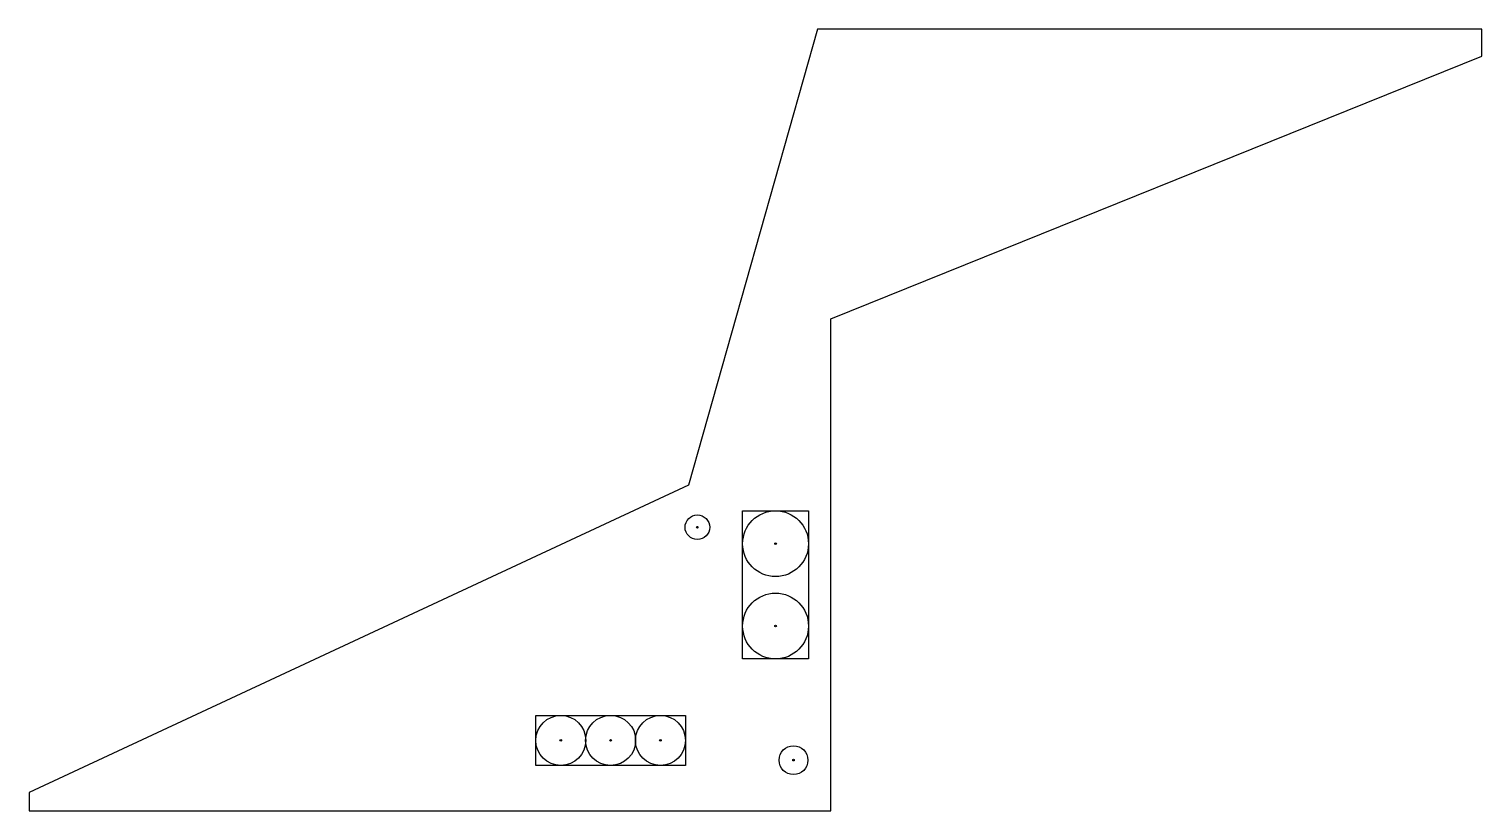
# Model space of a CAD drawing. Header units: millimetres. Extents: x -68 to 109, y 3 to 98.
import ezdxf

# ---------------------------------------------------------------- set-up
doc = ezdxf.new("R2010")
doc.units = ezdxf.units.MM
doc.layers.get('0').update_dxf_attribs({"linetype": 'CONTINUOUS'})

msp = doc.modelspace()

# ---------------------------------------------------------------- linework, layer by layer
for points in [[(29.95, 63), (109.1, 94.91), (109.1, 98.2), (28.32, 98.2), (12.64, 42.79), (-67.5, 5.42), (-67.5, 3.2), (29.95, 3.2)], [(19.24, 39.67), (27.24, 39.67), (27.24, 21.67), (19.24, 21.67)], [(-5.91, 14.8), (12.29, 14.8), (12.29, 8.73), (-5.91, 8.73)]]:
    msp.add_lwpolyline(points, close=True)
for centre, radius in [((13.74, 37.67), 1.5), ((23.24, 35.67), 4), ((13.74, 37.67), 0.1), ((23.24, 35.67), 0.1), ((23.24, 25.67), 4), ((23.24, 25.67), 0.1), ((-2.87, 11.77), 3.04), ((3.19, 11.77), 3.04), ((9.25, 11.77), 3.04), ((-2.87, 11.77), 0.1), ((3.19, 11.77), 0.1), ((9.25, 11.77), 0.1), ((25.42, 9.37), 1.75), ((25.42, 9.37), 0.1)]:
    msp.add_circle(centre, radius)

doc.saveas('drawing.dxf')
